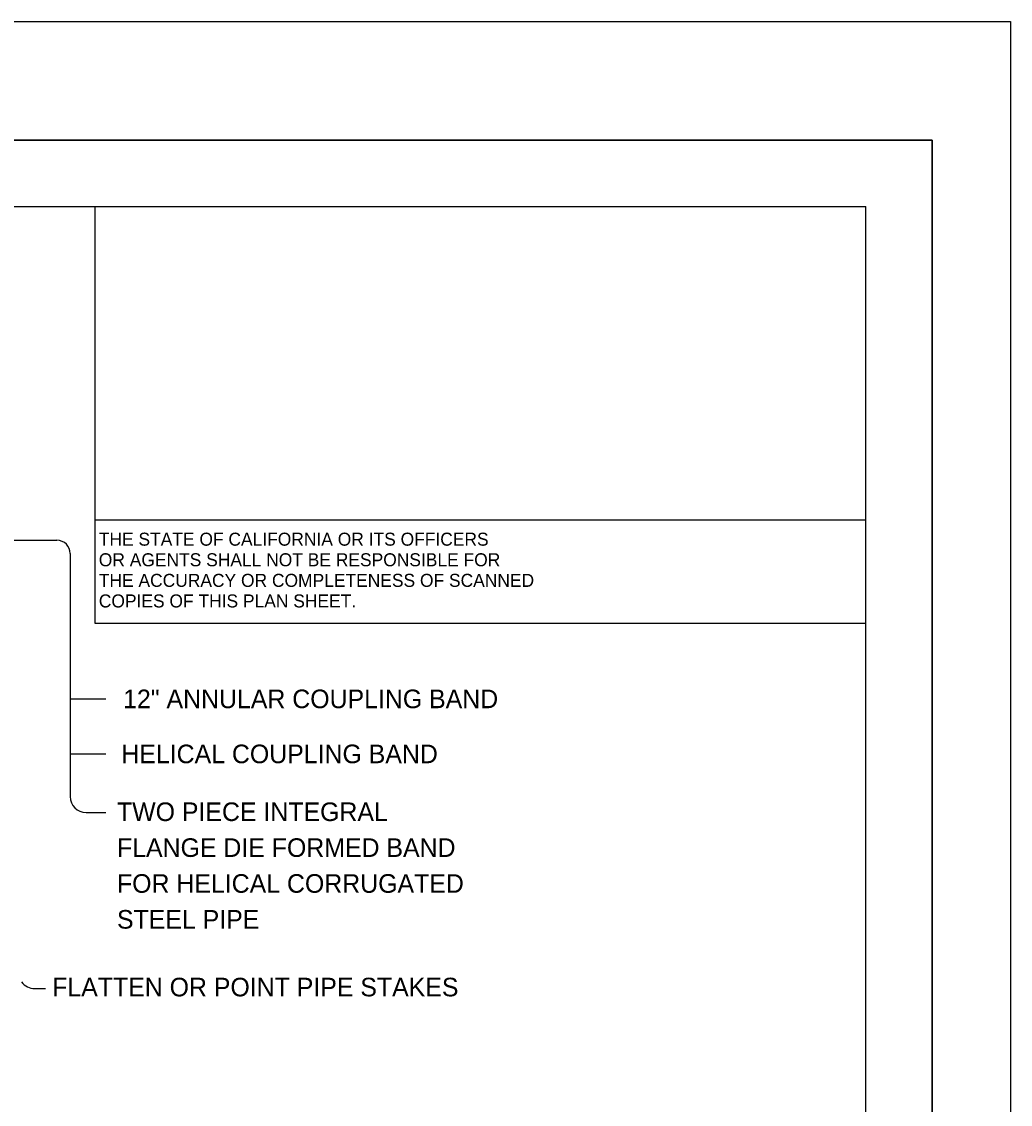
# Model space of a CAD drawing. Extents: x -894 to 866, y -476 to 714.
# Drawn here: x 493.8 to 866, y 306 to 713.6 of the extents above; entities that cross this region are included whole.
import ezdxf

# ---------------------------------------------------------------- set-up
doc = ezdxf.new("R2010")
doc.units = 0
for name, color, linetype in [('10 Sheet Format', 7, 'Continuous'), ('56 Stage 3 Anno', 7, 'Continuous'), ('57 Undefined', 7, 'Continuous')]:
    doc.layers.add(name, color=color, linetype=linetype)

msp = doc.modelspace()

# ---------------------------------------------------------------- linework, layer by layer
at = {"layer": '10 Sheet Format'}
for p, q in [((-863.43, 668.96), (836.58, 668.96)), ((836.58, 668.96), (836.58, -431.04)), ((836.6, 668.98), (836.6, 668.98)), ((-813.45, 643.96), (811.55, 643.96)), ((521.55, 487.06), (521.55, 643.96)), ((811.55, -406.04), (811.55, 643.96)), ((811.55, 525.89), (521.55, 525.89)), ((811.55, 487.06), (521.55, 487.06))]:
    msp.add_line(p, q, dxfattribs=at)
for points in [[(-894.04, 713.56), (865.96, 713.56), (865.96, -476.44), (-894.04, -476.44)], [(-863.43, -431.04), (836.58, -431.04), (836.58, 668.96), (-863.43, 668.96)]]:
    msp.add_lwpolyline(points, close=True, dxfattribs=at)
at = {"layer": '56 Stage 3 Anno'}
for p, q in [((395.62, 518.35), (507.13, 518.35)), ((512.13, 513.35), (512.13, 421.88)), ((512.44, 458.66), (525.47, 458.66)), ((512.44, 437.95), (525.47, 437.95)), ((518.13, 415.88), (525.47, 415.88)), ((498.73, 349.63), (502.84, 349.68))]:
    msp.add_line(p, q, dxfattribs=at)
for centre, radius, start, end in [((507.13, 513.35), 5, 0, 90), ((518.13, 421.88), 6, 180, 270), ((498.73, 355.63), 6, 215.4629, 270)]:
    msp.add_arc(centre, radius, start, end, dxfattribs=at)

# ---------------------------------------------------------------- texts
at = {"layer": '10 Sheet Format'}
for s, p in [('THE STATE OF CALIFORNIA OR ITS OFFICERS', (522.88, 516.32)), ('OR AGENTS SHALL NOT BE RESPONSIBLE FOR', (522.88, 508.57)), ('THE ACCURACY OR COMPLETENESS OF SCANNED', (522.88, 500.82)), ('COPIES OF THIS PLAN SHEET.', (522.88, 493.07))]:
    msp.add_text(s, height=4.9, dxfattribs=at).set_placement(p)
at = {"layer": '57 Undefined'}
for s, p in [('12" ANNULAR COUPLING BAND', (532.03, 455.16)), ('HELICAL COUPLING BAND', (531.36, 434.45)), ('TWO PIECE INTEGRAL', (529.72, 412.68)), ('FLANGE DIE FORMED BAND', (529.72, 399.18)), ('FOR HELICAL CORRUGATED', (529.72, 385.68)), ('STEEL PIPE', (529.72, 372.18)), ('FLATTEN OR POINT PIPE STAKES', (505.33, 346.69))]:
    msp.add_text(s, height=7, dxfattribs=at).set_placement(p)

doc.saveas('drawing.dxf')
